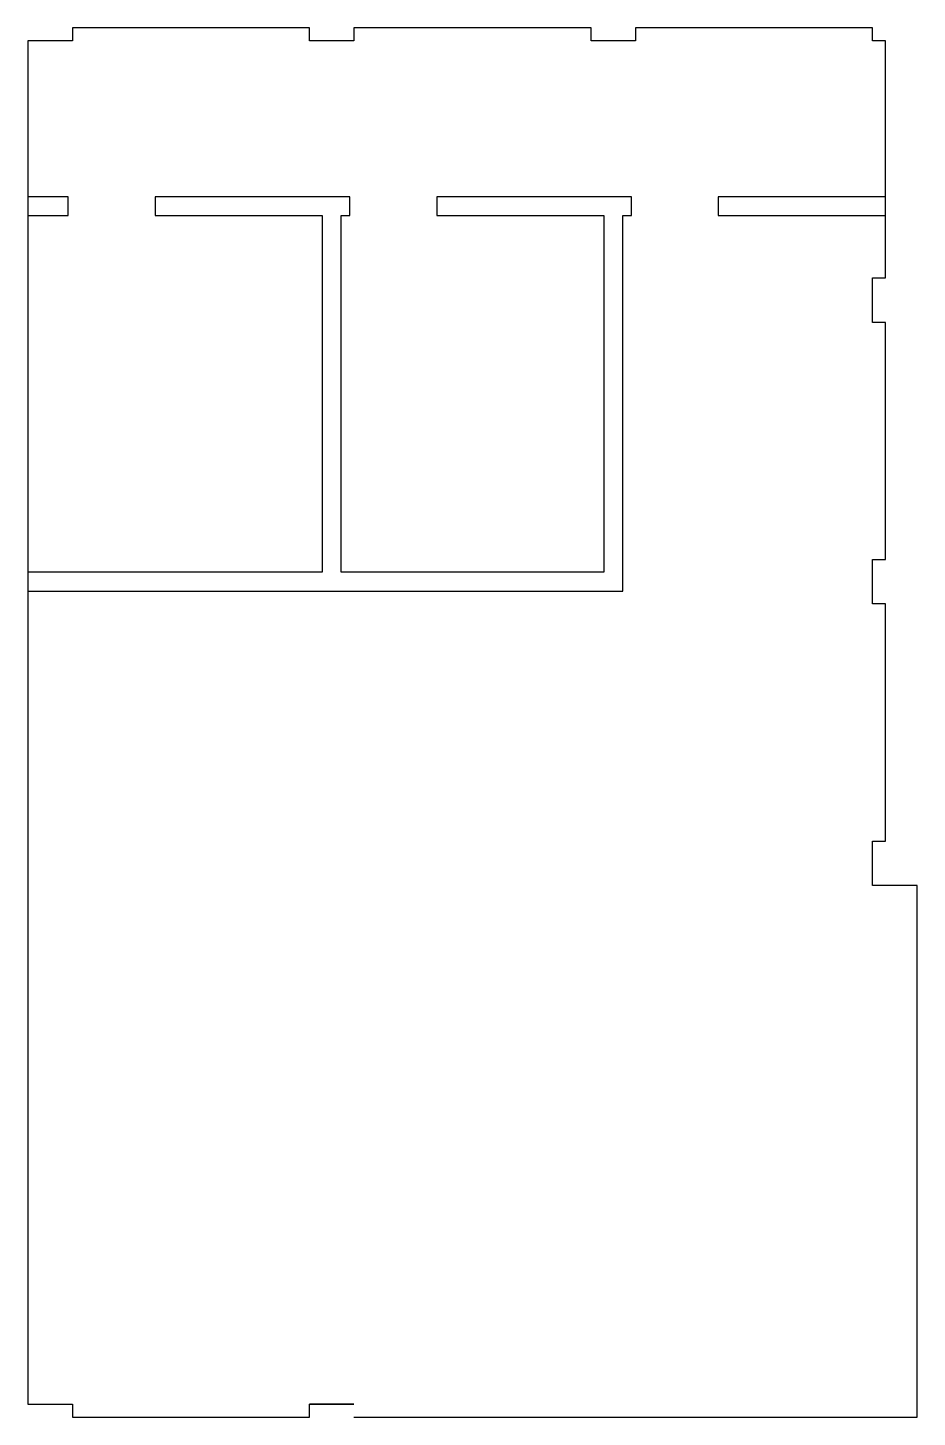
# Model space of a CAD drawing. Header units: millimetres. Extents: x -5757 to -5473, y -1214 to -770.
import ezdxf

# ---------------------------------------------------------------- set-up
doc = ezdxf.new("R2010")
doc.units = ezdxf.units.MM
doc.header["$MEASUREMENT"] = 0
doc.layers.add('CORTE', color=1, linetype='Continuous')
doc.layers.add('MARCADO', color=5, linetype='Continuous')

msp = doc.modelspace()

# ---------------------------------------------------------------- linework, layer by layer
at = {"layer": 'CORTE'}
msp.add_lwpolyline([(-5653.17, -1213.75), (-5473.17, -1213.75), (-5473.17, -1043.88), (-5487.42, -1043.88), (-5487.42, -1029.63), (-5483.3, -1029.63), (-5483.3, -953.88), (-5487.42, -953.88), (-5487.42, -939.63), (-5483.3, -939.63), (-5483.3, -863.88), (-5487.42, -863.88), (-5487.42, -849.63), (-5483.3, -849.63), (-5483.3, -773.88), (-5487.42, -773.88), (-5487.42, -769.75), (-5563.17, -769.75), (-5563.17, -773.88), (-5577.42, -773.88), (-5577.42, -769.75), (-5653.17, -769.75), (-5653.17, -773.88), (-5667.42, -773.88), (-5667.42, -769.75), (-5743.17, -769.75), (-5743.17, -773.88), (-5757.42, -773.88), (-5757.42, -1209.63), (-5743.17, -1209.63), (-5743.17, -1213.75), (-5667.42, -1213.75), (-5667.42, -1209.63), (-5653.17, -1209.63), (-5667.42, -1209.63)], dxfattribs=at)
at = {"layer": 'MARCADO'}
for points in [[(-5654.49, -829.75), (-5654.49, -823.75), (-5716.74, -823.75), (-5716.74, -829.75), (-5663.3, -829.75), (-5663.3, -943.75), (-5757.42, -943.75)], [(-5757.42, -949.75), (-5567.3, -949.75), (-5567.3, -829.75), (-5564.49, -829.75), (-5564.49, -823.75), (-5626.74, -823.75), (-5626.74, -829.75), (-5573.3, -829.75), (-5573.3, -943.75), (-5657.3, -943.75), (-5657.3, -829.75), (-5654.49, -829.75)], [(-5757.42, -829.75), (-5744.49, -829.75), (-5744.49, -823.75), (-5757.42, -823.75)], [(-5483.3, -823.75), (-5536.74, -823.75), (-5536.74, -829.75), (-5483.3, -829.75)]]:
    msp.add_lwpolyline(points, dxfattribs=at)

doc.saveas('drawing.dxf')
